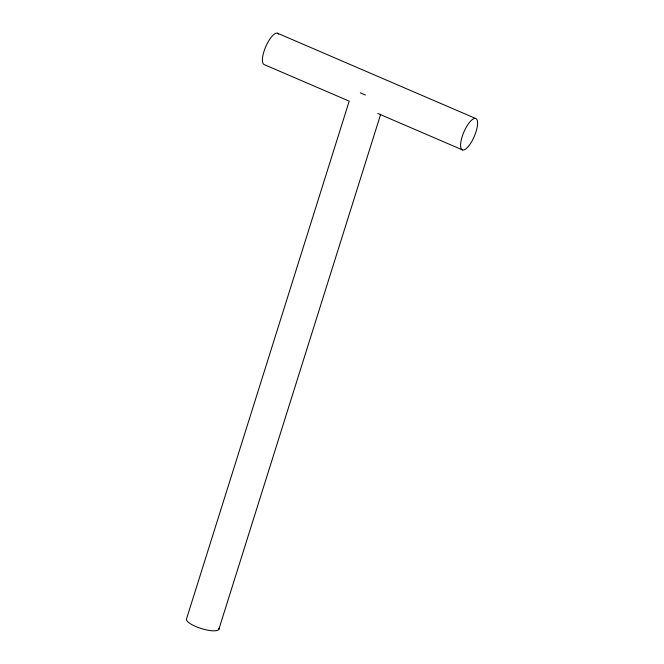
<?xml version="1.0" encoding="UTF-8"?>
<svg xmlns="http://www.w3.org/2000/svg" width="664" height="664" viewBox="0 0 664 664"><rect width="100%" height="100%" fill="white"/><g stroke="black" fill="none" stroke-linecap="round" stroke-linejoin="round"><path stroke-width="1" d="M218.78 629.514L380.713 114.142M277.452 33.2L475.631 118.482M377.741 113.444L462.551 149.948M365.457 95.027A17.048 4.748 17.4 0 1 360.311 92.769M278.639 34.163A17.048 5.644 -66.7 0 0 266.38 45.252A17.048 5.644 -66.7 0 0 264.38 64.665L349.198 101.16L186.642 618.516A17.048 4.748 17.4 0 0 201.947 628.75A17.048 4.748 17.4 0 0 218.971 628.277M468.311 146.495A17.048 5.644 -66.7 0 0 476.818 119.445A17.048 5.644 -66.7 0 0 462.152 136.701A17.048 5.644 -66.7 0 0 468.311 146.495"/></g></svg>
